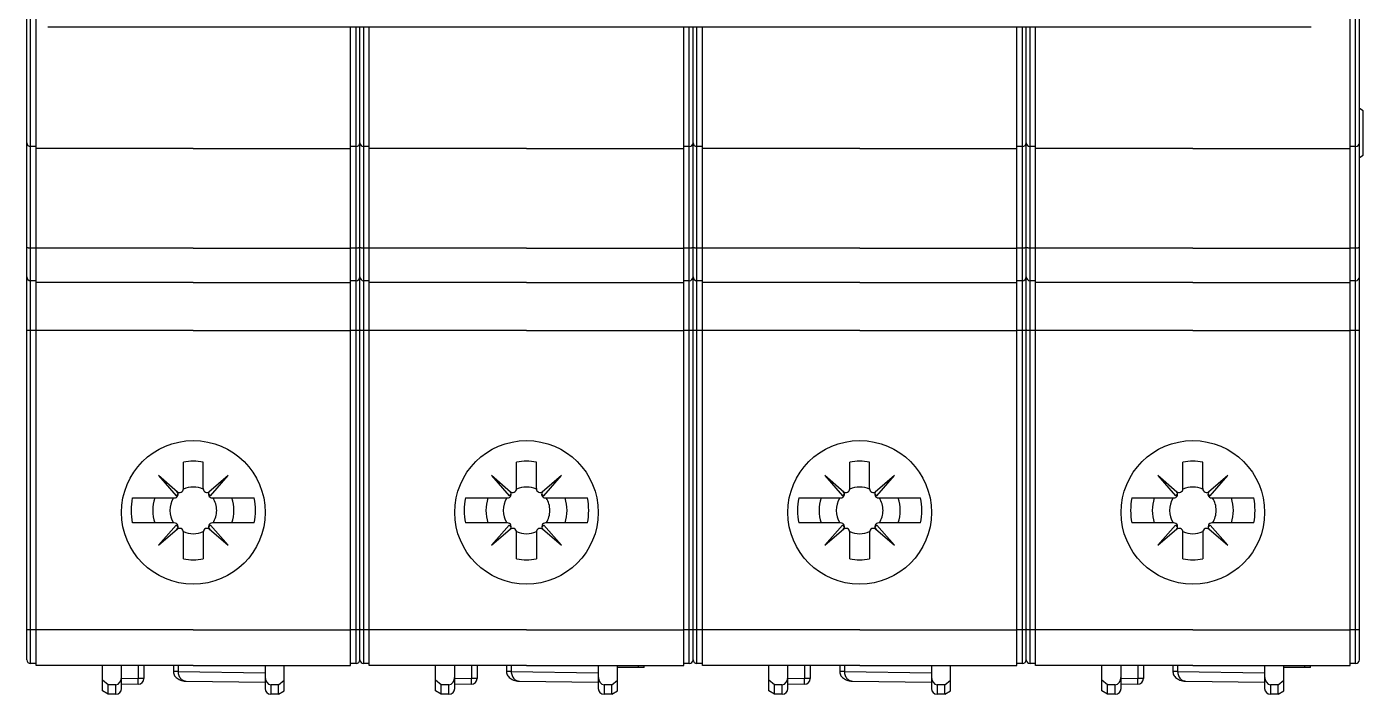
# Model space of a CAD drawing. Extents: x 117 to 202, y 48 to 187.
# Drawn here: x 117.5 to 187.3, y 99.1 to 134 of the extents above; entities that cross this region are included whole.
import ezdxf

# ---------------------------------------------------------------- set-up
doc = ezdxf.new("R2010")
doc.units = 0
doc.layers.get('0').update_dxf_attribs({"linetype": 'CONTINUOUS'})
for name, color, linetype in [('03_AXES', 7, 'CONTINUOUS'), ('09_ROUNDS', 7, 'CONTINUOUS'), ('10_CHAMFER', 7, 'CONTINUOUS')]:
    doc.layers.add(name, color=color, linetype=linetype)

msp = doc.modelspace()

# ---------------------------------------------------------------- linework, layer by layer
at = {"color": 7, "linetype": 'CONTINUOUS', "lineweight": -3}
msp.add_line((117.458, 100.929), (117.458, 185.329), dxfattribs=at)
at = {"color": 7, "linetype": 'CONTINUOUS'}
for p, q in [((117.948, 100.63), (117.948, 137.39)), ((134.858, 100.93), (134.858, 133.992)), ((135.348, 100.63), (135.348, 133.992)), ((152.258, 100.93), (152.258, 133.992)), ((152.748, 100.63), (152.748, 133.992)), ((169.658, 100.93), (169.658, 133.992)), ((170.148, 100.63), (170.148, 133.992)), ((117.948, 127.73), (117.658, 127.73)), ((126.158, 127.63), (117.948, 127.63)), ((135.348, 127.73), (135.058, 127.73)), ((143.558, 127.63), (135.348, 127.63)), ((152.748, 127.73), (152.458, 127.73)), ((160.958, 127.63), (152.748, 127.63)), ((170.148, 127.73), (169.858, 127.73)), ((178.358, 127.63), (170.148, 127.63)), ((117.948, 120.73), (117.658, 120.73)), ((126.158, 120.63), (117.948, 120.63)), ((135.348, 120.73), (135.058, 120.73)), ((143.558, 120.63), (135.348, 120.63)), ((152.748, 120.73), (152.458, 120.73)), ((160.958, 120.63), (152.748, 120.63)), ((170.148, 120.73), (169.858, 120.73)), ((178.358, 120.63), (170.148, 120.63)), ((117.948, 118.133), (117.658, 118.133)), ((126.158, 118.13), (117.948, 118.13)), ((135.348, 118.133), (135.058, 118.133)), ((143.558, 118.13), (135.348, 118.13)), ((152.748, 118.133), (152.458, 118.133)), ((160.958, 118.13), (152.748, 118.13)), ((170.148, 118.133), (169.858, 118.133)), ((178.358, 118.13), (170.148, 118.13)), ((124.337, 110.55), (125.257, 109.49)), ((125.33, 109.69), (124.337, 110.55)), ((127.979, 110.55), (126.972, 109.678)), ((127.06, 109.49), (127.979, 110.55)), ((142.73, 109.69), (141.737, 110.55)), ((141.737, 110.55), (142.657, 109.49)), ((145.379, 110.55), (144.372, 109.678)), ((144.46, 109.49), (145.379, 110.55)), ((160.13, 109.69), (159.137, 110.55)), ((159.137, 110.55), (160.057, 109.49)), ((162.779, 110.55), (161.772, 109.678)), ((161.86, 109.49), (162.779, 110.55)), ((177.53, 109.69), (176.537, 110.55)), ((176.537, 110.55), (177.457, 109.49)), ((180.179, 110.55), (179.172, 109.678)), ((179.26, 109.49), (180.179, 110.55)), ((125.257, 109.49), (125.363, 109.596)), ((126.948, 109.602), (127.06, 109.49)), ((142.657, 109.49), (142.763, 109.596)), ((144.348, 109.602), (144.46, 109.49)), ((160.057, 109.49), (160.163, 109.596)), ((161.748, 109.602), (161.86, 109.49)), ((177.457, 109.49), (177.563, 109.596)), ((179.148, 109.602), (179.26, 109.49)), ((125.257, 107.969), (124.337, 106.909)), ((124.337, 106.909), (125.33, 107.769)), ((125.363, 107.863), (125.257, 107.969)), ((127.06, 107.969), (126.955, 107.864)), ((126.988, 107.767), (127.979, 106.909)), ((127.979, 106.909), (127.06, 107.969)), ((142.657, 107.969), (141.737, 106.909)), ((141.737, 106.909), (142.73, 107.769)), ((142.763, 107.863), (142.657, 107.969)), ((144.46, 107.969), (144.355, 107.864)), ((144.388, 107.767), (145.379, 106.909)), ((145.379, 106.909), (144.46, 107.969)), ((160.057, 107.969), (159.137, 106.909)), ((159.137, 106.909), (160.13, 107.769)), ((160.163, 107.863), (160.057, 107.969)), ((161.86, 107.969), (161.755, 107.864)), ((161.788, 107.767), (162.779, 106.909)), ((162.779, 106.909), (161.86, 107.969)), ((177.457, 107.969), (176.537, 106.909)), ((176.537, 106.909), (177.53, 107.769)), ((177.563, 107.863), (177.457, 107.969)), ((179.26, 107.969), (179.155, 107.864)), ((179.188, 107.767), (180.179, 106.909)), ((180.179, 106.909), (179.26, 107.969)), ((117.948, 100.73), (117.658, 100.73)), ((126.158, 100.63), (117.948, 100.63)), ((135.348, 100.73), (135.058, 100.73)), ((143.558, 100.63), (135.348, 100.63)), ((152.748, 100.73), (152.458, 100.73)), ((160.958, 100.63), (152.748, 100.63)), ((170.148, 100.73), (169.858, 100.73)), ((178.358, 100.63), (170.148, 100.63))]:
    msp.add_line(p, q, dxfattribs=at)
at = {"color": 9, "linetype": 'CONTINUOUS'}
for p, q in [((117.658, 100.73), (117.658, 136.675)), ((135.058, 100.73), (135.058, 133.992)), ((152.458, 100.73), (152.458, 133.992)), ((169.858, 100.73), (169.858, 133.992)), ((117.948, 122.432), (117.658, 122.432)), ((126.158, 122.422), (117.948, 122.422)), ((135.348, 122.432), (135.058, 122.432)), ((143.558, 122.422), (135.348, 122.422)), ((152.748, 122.432), (152.458, 122.432)), ((160.958, 122.422), (152.748, 122.422)), ((170.148, 122.432), (169.858, 122.432)), ((178.358, 122.422), (170.148, 122.422)), ((117.948, 102.497), (117.658, 102.497)), ((126.158, 102.49), (117.948, 102.49)), ((135.348, 102.497), (135.058, 102.497)), ((143.558, 102.49), (135.348, 102.49)), ((152.748, 102.497), (152.458, 102.497)), ((160.958, 102.49), (152.748, 102.49)), ((170.148, 102.497), (169.858, 102.497)), ((178.358, 102.49), (170.148, 102.49))]:
    msp.add_line(p, q, dxfattribs=at)
at = {"color": 3, "linetype": 'CONTINUOUS'}
msp.add_line((118.558, 133.992), (184.53, 133.992), dxfattribs=at)
at = {"color": 7, "linetype": 'CONTINUOUS'}
for centre, radius, start, end in [((117.658, 127.93), 0.2, 180, 270), ((135.058, 127.93), 0.2, 180, 270), ((152.458, 127.93), 0.2, 180, 270), ((169.858, 127.93), 0.2, 180, 270), ((117.658, 120.93), 0.2, 180, 270), ((135.058, 120.93), 0.2, 180, 270), ((152.458, 120.93), 0.2, 180, 270), ((169.858, 120.93), 0.2, 180, 270), ((126.158, 108.73), 2.575, 78.46304, 101.53696), ((143.558, 108.73), 2.575, 78.46304, 101.53696), ((160.958, 108.73), 2.575, 78.46304, 101.53696), ((178.358, 108.73), 2.575, 78.46304, 101.53696), ((125.163, 109.58), 0.2, 270, 45.573), ((127.146, 109.58), 0.2, 133.08205, 270), ((142.563, 109.58), 0.2, 270, 45.573), ((144.546, 109.58), 0.2, 133.08205, 270), ((159.963, 109.58), 0.2, 270, 45.573), ((161.946, 109.58), 0.2, 133.08205, 270), ((177.363, 109.58), 0.2, 270, 45.573), ((179.346, 109.58), 0.2, 133.08205, 270), ((126.158, 108.73), 2.119, 162.13907, 197.86093), ((126.158, 108.73), 1.22, 147.80605, 212.19395), ((126.158, 108.73), 1.22, 0, 32.19395), ((143.558, 108.73), 2.119, 162.13907, 197.86093), ((143.558, 108.73), 1.22, 147.80605, 212.19395), ((143.558, 108.73), 1.22, 0, 32.19395), ((160.958, 108.73), 2.119, 162.13907, 197.86093), ((160.958, 108.73), 1.22, 147.80605, 212.19395), ((160.958, 108.73), 1.22, 0, 32.19395), ((178.358, 108.73), 2.119, 162.13907, 197.86093), ((178.358, 108.73), 1.22, 147.80605, 212.19395), ((178.358, 108.73), 1.22, 0, 32.19395), ((125.163, 107.88), 0.2, 314.427, 90), ((127.154, 107.88), 0.2, 90, 225.43869), ((142.563, 107.88), 0.2, 314.427, 90), ((144.554, 107.88), 0.2, 90, 225.43869), ((159.963, 107.88), 0.2, 314.427, 90), ((161.954, 107.88), 0.2, 90, 225.43869), ((177.363, 107.88), 0.2, 314.427, 90), ((179.354, 107.88), 0.2, 90, 225.43869), ((126.158, 108.73), 2.575, 258.46304, 281.53696), ((143.558, 108.73), 2.575, 258.46304, 281.53696), ((160.958, 108.73), 2.575, 258.46304, 281.53696), ((178.358, 108.73), 2.575, 258.46304, 281.53696), ((117.658, 100.93), 0.2, 180, 270), ((135.058, 100.93), 0.2, 180, 270), ((152.458, 100.93), 0.2, 180, 270), ((169.858, 100.93), 0.2, 180, 270)]:
    msp.add_arc(centre, radius, start, end, dxfattribs=at)
at = {"color": 9, "linetype": 'CONTINUOUS'}
for points, knots in [([(117.658, 122.432), (117.633, 122.432), (117.596, 122.433), (117.549, 122.436), (117.519, 122.438), (117.494, 122.441), (117.477, 122.444), (117.467, 122.447), (117.463, 122.449), (117.459, 122.451), (117.458, 122.452), (117.458, 122.453)], [0, 0, 0, 0, 0.376528, 0.546863, 0.696471, 0.819783, 0.912385, 0.946249, 0.971639, 0.988929, 1, 1, 1, 1]), ([(135.058, 122.432), (135.033, 122.432), (134.996, 122.433), (134.949, 122.436), (134.919, 122.438), (134.894, 122.441), (134.877, 122.444), (134.867, 122.447), (134.863, 122.449), (134.859, 122.451), (134.858, 122.452), (134.858, 122.453)], [0, 0, 0, 0, 0.376528, 0.546863, 0.696471, 0.819783, 0.912385, 0.946249, 0.971639, 0.988929, 1, 1, 1, 1]), ([(152.458, 122.432), (152.433, 122.432), (152.396, 122.433), (152.349, 122.436), (152.319, 122.438), (152.294, 122.441), (152.277, 122.444), (152.267, 122.447), (152.263, 122.449), (152.259, 122.451), (152.258, 122.452), (152.258, 122.453)], [0, 0, 0, 0, 0.376528, 0.546863, 0.696471, 0.819783, 0.912385, 0.946249, 0.971639, 0.988929, 1, 1, 1, 1]), ([(169.858, 122.432), (169.833, 122.432), (169.796, 122.433), (169.749, 122.436), (169.719, 122.438), (169.694, 122.441), (169.677, 122.444), (169.667, 122.447), (169.663, 122.449), (169.659, 122.451), (169.658, 122.452), (169.658, 122.453)], [0, 0, 0, 0, 0.376528, 0.546863, 0.696471, 0.819783, 0.912385, 0.946249, 0.971639, 0.988929, 1, 1, 1, 1]), ([(117.658, 102.497), (117.645, 102.497), (117.62, 102.497), (117.583, 102.498), (117.549, 102.499), (117.519, 102.501), (117.494, 102.503), (117.477, 102.505), (117.467, 102.507), (117.463, 102.508), (117.46, 102.509), (117.458, 102.51), (117.458, 102.511)], [0, 0, 0, 0, 0.193507, 0.379601, 0.551197, 0.701742, 0.825533, 0.917965, 0.951374, 0.975923, 0.991706, 1, 1, 1, 1]), ([(135.058, 102.497), (135.045, 102.497), (135.02, 102.497), (134.983, 102.498), (134.949, 102.499), (134.919, 102.501), (134.894, 102.503), (134.877, 102.505), (134.867, 102.507), (134.863, 102.508), (134.86, 102.509), (134.858, 102.51), (134.858, 102.511)], [0, 0, 0, 0, 0.193507, 0.379601, 0.551197, 0.701742, 0.825533, 0.917965, 0.951374, 0.975923, 0.991706, 1, 1, 1, 1]), ([(152.458, 102.497), (152.445, 102.497), (152.42, 102.497), (152.383, 102.498), (152.349, 102.499), (152.319, 102.501), (152.294, 102.503), (152.277, 102.505), (152.267, 102.507), (152.263, 102.508), (152.26, 102.509), (152.258, 102.51), (152.258, 102.511)], [0, 0, 0, 0, 0.193507, 0.379601, 0.551197, 0.701742, 0.825533, 0.917965, 0.951374, 0.975923, 0.991706, 1, 1, 1, 1]), ([(169.858, 102.497), (169.845, 102.497), (169.82, 102.497), (169.783, 102.498), (169.749, 102.499), (169.719, 102.501), (169.694, 102.503), (169.677, 102.505), (169.667, 102.507), (169.663, 102.508), (169.66, 102.509), (169.658, 102.51), (169.658, 102.511)], [0, 0, 0, 0, 0.193507, 0.379601, 0.551197, 0.701742, 0.825533, 0.917965, 0.951374, 0.975923, 0.991706, 1, 1, 1, 1])]:
    msp.add_open_spline(points, degree=3, knots=knots, dxfattribs=at)
at = {"color": 7, "linetype": 'CONTINUOUS'}
for points in [[(117.658, 118.133), (117.645, 118.133), (117.62, 118.133), (117.583, 118.133), (117.549, 118.134), (117.523, 118.135), (117.504, 118.136), (117.492, 118.136), (117.482, 118.137), (117.474, 118.137), (117.468, 118.138), (117.463, 118.139), (117.46, 118.139), (117.458, 118.14), (117.458, 118.14)], [(135.058, 118.133), (135.045, 118.133), (135.02, 118.133), (134.983, 118.133), (134.949, 118.134), (134.923, 118.135), (134.904, 118.136), (134.892, 118.136), (134.882, 118.137), (134.874, 118.137), (134.868, 118.138), (134.863, 118.139), (134.86, 118.139), (134.858, 118.14), (134.858, 118.14)], [(152.458, 118.133), (152.445, 118.133), (152.42, 118.133), (152.383, 118.133), (152.349, 118.134), (152.323, 118.135), (152.304, 118.136), (152.292, 118.136), (152.282, 118.137), (152.274, 118.137), (152.268, 118.138), (152.263, 118.139), (152.26, 118.139), (152.258, 118.14), (152.258, 118.14)], [(169.858, 118.133), (169.845, 118.133), (169.82, 118.133), (169.783, 118.133), (169.749, 118.134), (169.723, 118.135), (169.704, 118.136), (169.692, 118.136), (169.682, 118.137), (169.674, 118.137), (169.668, 118.138), (169.663, 118.139), (169.66, 118.139), (169.658, 118.14), (169.658, 118.14)]]:
    msp.add_open_spline(points, degree=3, knots=[0, 0, 0, 0, 0.194709, 0.381917, 0.554458, 0.705701, 0.771488, 0.829862, 0.880266, 0.922222, 0.955349, 0.979356, 0.994105, 1, 1, 1, 1], dxfattribs=at)
at = {"layer": '03_AXES', "color": 7, "linetype": 'CONTINUOUS'}
for p, q in [((187.058, 100.93), (187.058, 185.33)), ((186.568, 100.63), (186.568, 137.39)), ((134.368, 100.63), (134.368, 133.992)), ((134.858, 100.93), (134.858, 133.992)), ((151.768, 100.63), (151.768, 133.992)), ((152.258, 100.93), (152.258, 133.992)), ((169.168, 100.63), (169.168, 133.992)), ((169.658, 100.93), (169.658, 133.992)), ((126.158, 127.63), (134.368, 127.63)), ((134.658, 127.73), (134.368, 127.73)), ((143.558, 127.63), (151.768, 127.63)), ((152.058, 127.73), (151.768, 127.73)), ((160.958, 127.63), (169.168, 127.63)), ((169.458, 127.73), (169.168, 127.73)), ((178.358, 127.63), (186.568, 127.63)), ((186.858, 127.73), (186.568, 127.73)), ((126.158, 120.63), (134.368, 120.63)), ((134.658, 120.73), (134.368, 120.73)), ((143.558, 120.63), (151.768, 120.63)), ((152.058, 120.73), (151.768, 120.73)), ((160.958, 120.63), (169.168, 120.63)), ((169.458, 120.73), (169.168, 120.73)), ((178.358, 120.63), (186.568, 120.63)), ((186.858, 120.73), (186.568, 120.73)), ((126.158, 118.13), (134.368, 118.13)), ((134.658, 118.133), (134.368, 118.133)), ((143.558, 118.13), (151.768, 118.13)), ((152.058, 118.133), (151.768, 118.133)), ((160.958, 118.13), (169.168, 118.13)), ((169.458, 118.133), (169.168, 118.133)), ((178.358, 118.13), (186.568, 118.13)), ((186.858, 118.133), (186.568, 118.133)), ((125.643, 109.865), (125.643, 111.253)), ((126.673, 109.872), (126.673, 111.253)), ((143.043, 109.865), (143.043, 111.253)), ((144.073, 109.872), (144.073, 111.253)), ((160.443, 109.865), (160.443, 111.253)), ((161.473, 109.872), (161.473, 111.253)), ((177.843, 109.865), (177.843, 111.253)), ((178.873, 109.872), (178.873, 111.253)), ((122.973, 109.38), (125.163, 109.38)), ((127.146, 109.38), (129.343, 109.38)), ((140.373, 109.38), (142.563, 109.38)), ((144.546, 109.38), (146.743, 109.38)), ((157.773, 109.38), (159.963, 109.38)), ((161.946, 109.38), (164.143, 109.38)), ((175.173, 109.38), (177.363, 109.38)), ((179.346, 109.38), (181.543, 109.38)), ((125.163, 108.08), (122.973, 108.08)), ((125.643, 106.207), (125.643, 107.594)), ((126.673, 107.595), (126.673, 106.207)), ((129.343, 108.08), (127.154, 108.08)), ((142.563, 108.08), (140.373, 108.08)), ((143.043, 106.207), (143.043, 107.594)), ((144.073, 107.595), (144.073, 106.207)), ((146.743, 108.08), (144.554, 108.08)), ((159.963, 108.08), (157.773, 108.08)), ((160.443, 106.207), (160.443, 107.594)), ((161.473, 107.595), (161.473, 106.207)), ((164.143, 108.08), (161.954, 108.08)), ((177.363, 108.08), (175.173, 108.08)), ((177.843, 106.207), (177.843, 107.594)), ((178.873, 107.595), (178.873, 106.207)), ((181.543, 108.08), (179.354, 108.08)), ((125.115, 100.63), (125.115, 100.322)), ((126.158, 100.63), (134.368, 100.63)), ((129.908, 100.63), (129.908, 99.43)), ((130.908, 99.303), (130.908, 100.63)), ((134.658, 100.73), (134.368, 100.73)), ((142.515, 100.63), (142.515, 100.322)), ((143.558, 100.63), (151.768, 100.63)), ((147.308, 100.63), (147.308, 99.43)), ((148.308, 99.303), (148.308, 100.63)), ((152.058, 100.73), (151.768, 100.73)), ((159.915, 100.63), (159.915, 100.322)), ((160.958, 100.63), (169.168, 100.63)), ((164.708, 100.63), (164.708, 99.43)), ((165.708, 99.303), (165.708, 100.63)), ((169.458, 100.73), (169.168, 100.73)), ((177.315, 100.63), (177.315, 100.322)), ((178.358, 100.63), (186.568, 100.63)), ((182.108, 100.63), (182.108, 99.43)), ((183.108, 99.303), (183.108, 100.63)), ((186.858, 100.73), (186.568, 100.73)), ((125.115, 100.322), (125.116, 100.303)), ((125.116, 100.303), (125.122, 100.252)), ((125.122, 100.252), (125.134, 100.2)), ((125.134, 100.2), (125.154, 100.15)), ((125.154, 100.15), (125.181, 100.1)), ((125.181, 100.1), (125.216, 100.052)), ((125.216, 100.052), (125.258, 100.007)), ((125.258, 100.007), (125.306, 99.967)), ((125.306, 99.967), (125.36, 99.93)), ((125.36, 99.93), (125.418, 99.899)), ((125.418, 99.899), (125.48, 99.872)), ((125.48, 99.872), (125.546, 99.851)), ((125.546, 99.851), (125.616, 99.834)), ((125.616, 99.834), (125.688, 99.822)), ((125.688, 99.822), (125.764, 99.816)), ((125.764, 99.816), (125.788, 99.816)), ((125.788, 99.816), (129.908, 99.754)), ((130.608, 99.63), (130.908, 99.874)), ((142.515, 100.322), (142.516, 100.303)), ((142.516, 100.303), (142.522, 100.252)), ((142.522, 100.252), (142.534, 100.2)), ((142.534, 100.2), (142.554, 100.15)), ((142.554, 100.15), (142.581, 100.1)), ((142.581, 100.1), (142.616, 100.052)), ((142.616, 100.052), (142.658, 100.007)), ((142.658, 100.007), (142.706, 99.967)), ((142.706, 99.967), (142.76, 99.93)), ((142.76, 99.93), (142.818, 99.899)), ((142.818, 99.899), (142.88, 99.872)), ((142.88, 99.872), (142.946, 99.851)), ((142.946, 99.851), (143.016, 99.834)), ((143.016, 99.834), (143.088, 99.822)), ((143.088, 99.822), (143.164, 99.816)), ((143.164, 99.816), (143.188, 99.816)), ((143.188, 99.816), (147.308, 99.754)), ((148.008, 99.63), (148.308, 99.874)), ((159.915, 100.322), (159.916, 100.303)), ((159.916, 100.303), (159.922, 100.252)), ((159.922, 100.252), (159.934, 100.2)), ((159.934, 100.2), (159.954, 100.15)), ((159.954, 100.15), (159.981, 100.1)), ((159.981, 100.1), (160.016, 100.052)), ((160.016, 100.052), (160.058, 100.007)), ((160.058, 100.007), (160.106, 99.967)), ((160.106, 99.967), (160.16, 99.93)), ((160.16, 99.93), (160.218, 99.899)), ((160.218, 99.899), (160.28, 99.872)), ((160.28, 99.872), (160.346, 99.851)), ((160.346, 99.851), (160.416, 99.834)), ((160.416, 99.834), (160.488, 99.822)), ((160.488, 99.822), (160.564, 99.816)), ((160.564, 99.816), (160.588, 99.816)), ((160.588, 99.816), (164.708, 99.754)), ((165.408, 99.63), (165.708, 99.874)), ((177.315, 100.322), (177.316, 100.303)), ((177.316, 100.303), (177.322, 100.252)), ((177.322, 100.252), (177.334, 100.2)), ((177.334, 100.2), (177.354, 100.15)), ((177.354, 100.15), (177.381, 100.1)), ((177.381, 100.1), (177.416, 100.052)), ((177.416, 100.052), (177.458, 100.007)), ((177.458, 100.007), (177.506, 99.967)), ((177.506, 99.967), (177.56, 99.93)), ((177.56, 99.93), (177.618, 99.899)), ((177.618, 99.899), (177.68, 99.872)), ((177.68, 99.872), (177.746, 99.851)), ((177.746, 99.851), (177.816, 99.834)), ((177.816, 99.834), (177.888, 99.822)), ((177.888, 99.822), (177.964, 99.816)), ((177.964, 99.816), (177.988, 99.816)), ((177.988, 99.816), (182.108, 99.754)), ((182.808, 99.63), (183.108, 99.874)), ((130.608, 99.63), (130.208, 99.63)), ((130.608, 99.13), (130.208, 99.13)), ((130.608, 99.13), (130.608, 99.63)), ((130.608, 99.13), (130.908, 99.303)), ((148.008, 99.63), (147.608, 99.63)), ((148.008, 99.13), (147.608, 99.13)), ((148.008, 99.13), (148.008, 99.63)), ((148.008, 99.13), (148.308, 99.303)), ((165.408, 99.63), (165.008, 99.63)), ((165.408, 99.13), (165.008, 99.13)), ((165.408, 99.13), (165.408, 99.63)), ((165.408, 99.13), (165.708, 99.303)), ((182.808, 99.63), (182.408, 99.63)), ((182.808, 99.13), (182.408, 99.13)), ((182.808, 99.13), (182.808, 99.63)), ((182.808, 99.13), (183.108, 99.303))]:
    msp.add_line(p, q, dxfattribs=at)
at = {"layer": '03_AXES', "color": 9, "linetype": 'CONTINUOUS'}
for p, q in [((186.858, 100.73), (186.858, 136.675)), ((134.658, 100.73), (134.658, 133.992)), ((152.058, 100.73), (152.058, 133.992)), ((169.458, 100.73), (169.458, 133.992)), ((126.158, 122.422), (134.368, 122.422)), ((134.658, 122.432), (134.368, 122.432)), ((143.558, 122.422), (151.768, 122.422)), ((152.058, 122.432), (151.768, 122.432)), ((160.958, 122.422), (169.168, 122.422)), ((169.458, 122.432), (169.168, 122.432)), ((178.358, 122.422), (186.568, 122.422)), ((186.858, 122.432), (186.568, 122.432)), ((126.158, 102.49), (134.368, 102.49)), ((134.658, 102.497), (134.368, 102.497)), ((143.558, 102.49), (151.768, 102.49)), ((152.058, 102.497), (151.768, 102.497)), ((160.958, 102.49), (169.168, 102.49)), ((169.458, 102.497), (169.168, 102.497)), ((178.358, 102.49), (186.568, 102.49)), ((186.858, 102.497), (186.568, 102.497)), ((125.363, 100.63), (125.363, 100.322)), ((142.763, 100.63), (142.763, 100.322)), ((160.163, 100.63), (160.163, 100.322)), ((177.563, 100.63), (177.563, 100.322)), ((125.363, 100.322), (125.115, 100.322)), ((125.363, 100.322), (129.908, 100.254)), ((142.763, 100.322), (142.515, 100.322)), ((142.763, 100.322), (147.308, 100.254)), ((160.163, 100.322), (159.915, 100.322)), ((160.163, 100.322), (164.708, 100.254)), ((177.563, 100.322), (177.315, 100.322)), ((177.563, 100.322), (182.108, 100.254)), ((130.208, 99.63), (130.208, 99.13)), ((147.608, 99.63), (147.608, 99.13)), ((165.008, 99.63), (165.008, 99.13)), ((182.408, 99.63), (182.408, 99.13))]:
    msp.add_line(p, q, dxfattribs=at)
at = {"layer": '03_AXES', "color": 7, "linetype": 'CONTINUOUS'}
for centre in [(126.158, 108.63), (143.558, 108.63), (160.958, 108.63), (178.358, 108.63)]:
    msp.add_circle(centre, 3.75, dxfattribs=at)
for centre, radius, start, end in [((134.658, 127.93), 0.2, 270, 0), ((152.058, 127.93), 0.2, 270, 0), ((169.458, 127.93), 0.2, 270, 0), ((186.858, 127.93), 0.2, 270, 0), ((134.658, 120.93), 0.2, 270, 0), ((152.058, 120.93), 0.2, 270, 0), ((169.458, 120.93), 0.2, 270, 0), ((186.858, 120.93), 0.2, 270, 0), ((125.443, 109.865), 0.2, 225.573, 0), ((126.158, 108.73), 1.22, 65.03079, 114.96921), ((126.873, 109.872), 0.2, 180, 313.08205), ((142.843, 109.865), 0.2, 225.573, 0), ((143.558, 108.73), 1.22, 65.03079, 114.96921), ((144.273, 109.872), 0.2, 180, 313.08205), ((160.243, 109.865), 0.2, 225.573, 0), ((160.958, 108.73), 1.22, 65.03079, 114.96921), ((161.673, 109.872), 0.2, 180, 313.08205), ((177.643, 109.865), 0.2, 225.573, 0), ((178.358, 108.73), 1.22, 65.03079, 114.96921), ((179.073, 109.872), 0.2, 180, 313.08205), ((126.158, 108.73), 3.251, 168.46772, 191.53228), ((126.158, 108.73), 2.119, 342.13907, 17.86093), ((126.158, 108.73), 3.25, 348.46304, 11.53696), ((143.558, 108.73), 3.251, 168.46772, 191.53228), ((143.558, 108.73), 2.119, 342.13907, 17.86093), ((143.558, 108.73), 3.25, 348.46304, 11.53696), ((160.958, 108.73), 3.251, 168.46772, 191.53228), ((160.958, 108.73), 2.119, 342.13907, 17.86093), ((160.958, 108.73), 3.25, 348.46304, 11.53696), ((178.358, 108.73), 3.251, 168.46772, 191.53228), ((178.358, 108.73), 2.119, 342.13907, 17.86093), ((178.358, 108.73), 3.25, 348.46304, 11.53696), ((126.158, 108.73), 1.22, 327.80605, 0), ((143.558, 108.73), 1.22, 327.80605, 0), ((160.958, 108.73), 1.22, 327.80605, 0), ((178.358, 108.73), 1.22, 327.80605, 0), ((125.443, 107.594), 0.2, 0, 134.427), ((126.158, 108.73), 1.22, 245.03079, 294.96921), ((126.873, 107.595), 0.2, 45.43869, 180), ((142.843, 107.594), 0.2, 0, 134.427), ((143.558, 108.73), 1.22, 245.03079, 294.96921), ((144.273, 107.595), 0.2, 45.43869, 180), ((160.243, 107.594), 0.2, 0, 134.427), ((160.958, 108.73), 1.22, 245.03079, 294.96921), ((161.673, 107.595), 0.2, 45.43869, 180), ((177.643, 107.594), 0.2, 0, 134.427), ((178.358, 108.73), 1.22, 245.03079, 294.96921), ((179.073, 107.595), 0.2, 45.43869, 180), ((134.658, 100.93), 0.2, 270, 0), ((152.058, 100.93), 0.2, 270, 0), ((169.458, 100.93), 0.2, 270, 0), ((186.858, 100.93), 0.2, 270, 0), ((130.208, 99.43), 0.3, 180, 270), ((147.608, 99.43), 0.3, 180, 270), ((165.008, 99.43), 0.3, 180, 270), ((182.408, 99.43), 0.3, 180, 270)]:
    msp.add_arc(centre, radius, start, end, dxfattribs=at)
for centre in [(130.208, 100.054), (147.608, 100.054), (165.008, 100.054), (182.408, 100.054)]:
    msp.add_ellipse(centre, major_axis=(0, -0.424), ratio=0.707107, start_param=-1.570796, end_param=0, dxfattribs=at)
at = {"layer": '03_AXES', "color": 9, "linetype": 'CONTINUOUS'}
for points, knots in [([(134.858, 122.453), (134.858, 122.452), (134.857, 122.451), (134.854, 122.449), (134.849, 122.447), (134.839, 122.444), (134.823, 122.441), (134.798, 122.438), (134.768, 122.436), (134.721, 122.433), (134.684, 122.432), (134.658, 122.432)], [0, 0, 0, 0, 0.011071, 0.028361, 0.053751, 0.087615, 0.180217, 0.303529, 0.453137, 0.623472, 1, 1, 1, 1]), ([(152.258, 122.453), (152.258, 122.452), (152.257, 122.451), (152.254, 122.449), (152.249, 122.447), (152.239, 122.444), (152.223, 122.441), (152.198, 122.438), (152.168, 122.436), (152.121, 122.433), (152.084, 122.432), (152.058, 122.432)], [0, 0, 0, 0, 0.011071, 0.028361, 0.053751, 0.087615, 0.180217, 0.303529, 0.453137, 0.623472, 1, 1, 1, 1]), ([(169.658, 122.453), (169.658, 122.452), (169.657, 122.451), (169.654, 122.449), (169.649, 122.447), (169.639, 122.444), (169.623, 122.441), (169.598, 122.438), (169.568, 122.436), (169.521, 122.433), (169.484, 122.432), (169.458, 122.432)], [0, 0, 0, 0, 0.011071, 0.028361, 0.053751, 0.087615, 0.180217, 0.303529, 0.453137, 0.623472, 1, 1, 1, 1]), ([(187.058, 122.453), (187.058, 122.452), (187.057, 122.451), (187.054, 122.449), (187.049, 122.447), (187.039, 122.444), (187.023, 122.441), (186.998, 122.438), (186.968, 122.436), (186.921, 122.433), (186.884, 122.432), (186.858, 122.432)], [0, 0, 0, 0, 0.011071, 0.028361, 0.053751, 0.087615, 0.180217, 0.303529, 0.453137, 0.623472, 1, 1, 1, 1]), ([(134.858, 102.511), (134.858, 102.51), (134.857, 102.509), (134.854, 102.508), (134.849, 102.507), (134.839, 102.505), (134.822, 102.503), (134.798, 102.501), (134.768, 102.499), (134.734, 102.498), (134.697, 102.497), (134.671, 102.497), (134.658, 102.497)], [0, 0, 0, 0, 0.008294, 0.024077, 0.048626, 0.082035, 0.174467, 0.298258, 0.448803, 0.620399, 0.806493, 1, 1, 1, 1]), ([(152.258, 102.511), (152.258, 102.51), (152.257, 102.509), (152.254, 102.508), (152.249, 102.507), (152.239, 102.505), (152.222, 102.503), (152.198, 102.501), (152.168, 102.499), (152.134, 102.498), (152.097, 102.497), (152.071, 102.497), (152.058, 102.497)], [0, 0, 0, 0, 0.008294, 0.024077, 0.048626, 0.082035, 0.174467, 0.298258, 0.448803, 0.620399, 0.806493, 1, 1, 1, 1]), ([(169.658, 102.511), (169.658, 102.51), (169.657, 102.509), (169.654, 102.508), (169.649, 102.507), (169.639, 102.505), (169.622, 102.503), (169.598, 102.501), (169.568, 102.499), (169.534, 102.498), (169.497, 102.497), (169.471, 102.497), (169.458, 102.497)], [0, 0, 0, 0, 0.008294, 0.024077, 0.048626, 0.082035, 0.174467, 0.298258, 0.448803, 0.620399, 0.806493, 1, 1, 1, 1]), ([(187.058, 102.511), (187.058, 102.51), (187.057, 102.509), (187.054, 102.508), (187.049, 102.507), (187.039, 102.505), (187.022, 102.503), (186.998, 102.501), (186.968, 102.499), (186.934, 102.498), (186.897, 102.497), (186.871, 102.497), (186.858, 102.497)], [0, 0, 0, 0, 0.008294, 0.024077, 0.048626, 0.082035, 0.174467, 0.298258, 0.448803, 0.620399, 0.806493, 1, 1, 1, 1]), ([(125.363, 100.322), (125.363, 100.285), (125.369, 100.211), (125.399, 100.107), (125.445, 100.017), (125.503, 99.944), (125.568, 99.887), (125.639, 99.847), (125.713, 99.822), (125.763, 99.816), (125.788, 99.816)], [0, 0, 0, 0, 0.154622, 0.302409, 0.439693, 0.566093, 0.683071, 0.7928, 0.897644, 1, 1, 1, 1]), ([(142.763, 100.322), (142.763, 100.285), (142.769, 100.211), (142.799, 100.107), (142.845, 100.017), (142.903, 99.944), (142.968, 99.887), (143.039, 99.847), (143.113, 99.822), (143.163, 99.816), (143.188, 99.816)], [0, 0, 0, 0, 0.154622, 0.302409, 0.439693, 0.566093, 0.683071, 0.7928, 0.897644, 1, 1, 1, 1]), ([(160.163, 100.322), (160.163, 100.285), (160.169, 100.211), (160.199, 100.107), (160.245, 100.017), (160.303, 99.944), (160.368, 99.887), (160.439, 99.847), (160.513, 99.822), (160.563, 99.816), (160.588, 99.816)], [0, 0, 0, 0, 0.154622, 0.302409, 0.439693, 0.566093, 0.683071, 0.7928, 0.897644, 1, 1, 1, 1]), ([(177.563, 100.322), (177.563, 100.285), (177.569, 100.211), (177.599, 100.107), (177.645, 100.017), (177.703, 99.944), (177.768, 99.887), (177.839, 99.847), (177.913, 99.822), (177.963, 99.816), (177.988, 99.816)], [0, 0, 0, 0, 0.154622, 0.302409, 0.439693, 0.566093, 0.683071, 0.7928, 0.897644, 1, 1, 1, 1])]:
    msp.add_open_spline(points, degree=3, knots=knots, dxfattribs=at)
at = {"layer": '03_AXES', "color": 7, "linetype": 'CONTINUOUS'}
for points in [[(134.858, 118.14), (134.858, 118.14), (134.856, 118.139), (134.854, 118.139), (134.849, 118.138), (134.842, 118.137), (134.834, 118.137), (134.824, 118.136), (134.812, 118.136), (134.794, 118.135), (134.768, 118.134), (134.734, 118.133), (134.697, 118.133), (134.671, 118.133), (134.658, 118.133)], [(152.258, 118.14), (152.258, 118.14), (152.256, 118.139), (152.254, 118.139), (152.249, 118.138), (152.242, 118.137), (152.234, 118.137), (152.224, 118.136), (152.212, 118.136), (152.194, 118.135), (152.168, 118.134), (152.134, 118.133), (152.097, 118.133), (152.071, 118.133), (152.058, 118.133)], [(169.658, 118.14), (169.658, 118.14), (169.656, 118.139), (169.654, 118.139), (169.649, 118.138), (169.642, 118.137), (169.634, 118.137), (169.624, 118.136), (169.612, 118.136), (169.594, 118.135), (169.568, 118.134), (169.534, 118.133), (169.497, 118.133), (169.471, 118.133), (169.458, 118.133)], [(187.058, 118.14), (187.058, 118.14), (187.056, 118.139), (187.054, 118.139), (187.049, 118.138), (187.042, 118.137), (187.034, 118.137), (187.024, 118.136), (187.012, 118.136), (186.994, 118.135), (186.968, 118.134), (186.934, 118.133), (186.897, 118.133), (186.871, 118.133), (186.858, 118.133)]]:
    msp.add_open_spline(points, degree=3, knots=[0, 0, 0, 0, 0.005895, 0.020644, 0.044651, 0.077778, 0.119734, 0.170138, 0.228512, 0.294299, 0.445542, 0.618083, 0.805291, 1, 1, 1, 1], dxfattribs=at)
at = {"layer": '09_ROUNDS', "color": 7, "linetype": 'CONTINUOUS'}
for p, q in [((122.408, 99.43), (122.408, 100.63)), ((123.578, 100.63), (123.578, 99.949)), ((139.808, 99.43), (139.808, 100.63)), ((140.978, 100.63), (140.978, 99.949)), ((149.708, 100.53), (148.308, 100.53)), ((149.708, 100.53), (149.708, 100.63)), ((157.208, 99.43), (157.208, 100.63)), ((158.378, 100.63), (158.378, 99.949)), ((174.608, 99.43), (174.608, 100.63)), ((175.778, 100.63), (175.778, 99.949)), ((184.508, 100.53), (183.108, 100.53)), ((184.508, 100.53), (184.508, 100.63)), ((122.108, 99.63), (121.708, 99.63)), ((122.108, 99.13), (121.708, 99.13)), ((123.281, 99.649), (122.408, 99.641)), ((139.508, 99.63), (139.108, 99.63)), ((139.508, 99.13), (139.108, 99.13)), ((140.681, 99.649), (139.808, 99.641)), ((156.908, 99.63), (156.508, 99.63)), ((156.908, 99.13), (156.508, 99.13)), ((158.081, 99.649), (157.208, 99.641)), ((174.308, 99.63), (173.908, 99.63)), ((174.308, 99.13), (173.908, 99.13)), ((175.481, 99.649), (174.608, 99.641))]:
    msp.add_line(p, q, dxfattribs=at)
at = {"layer": '09_ROUNDS', "color": 9, "linetype": 'CONTINUOUS'}
for p, q in [((123.278, 100.63), (123.278, 99.949)), ((140.678, 100.63), (140.678, 99.949)), ((149.408, 100.53), (149.408, 100.63)), ((158.078, 100.63), (158.078, 99.949)), ((175.478, 100.63), (175.478, 99.949)), ((184.208, 100.53), (184.208, 100.63)), ((123.278, 99.949), (122.408, 99.941)), ((123.281, 99.649), (123.278, 99.949)), ((123.578, 99.949), (123.278, 99.949)), ((140.678, 99.949), (139.808, 99.941)), ((140.681, 99.649), (140.678, 99.949)), ((140.978, 99.949), (140.678, 99.949)), ((158.078, 99.949), (157.208, 99.941)), ((158.378, 99.949), (158.078, 99.949)), ((158.081, 99.649), (158.078, 99.949)), ((175.478, 99.949), (174.608, 99.941)), ((175.481, 99.649), (175.478, 99.949)), ((175.778, 99.949), (175.478, 99.949)), ((122.108, 99.13), (122.108, 99.63)), ((139.508, 99.13), (139.508, 99.63)), ((156.908, 99.13), (156.908, 99.63)), ((174.308, 99.13), (174.308, 99.63))]:
    msp.add_line(p, q, dxfattribs=at)
at = {"layer": '09_ROUNDS', "color": 7, "linetype": 'CONTINUOUS'}
for centre, start, end in [((123.278, 99.949), 270.57742, 359.99993), ((140.678, 99.949), 270.57742, 359.99993), ((158.078, 99.949), 270.57742, 359.99993), ((175.478, 99.949), 270.57742, 359.99993), ((122.108, 99.43), 270, 0), ((139.508, 99.43), 270, 0), ((156.908, 99.43), 270, 0), ((174.308, 99.43), 270, 0)]:
    msp.add_arc(centre, 0.3, start, end, dxfattribs=at)
for centre in [(122.108, 100.054), (139.508, 100.054), (156.908, 100.054), (174.308, 100.054)]:
    msp.add_ellipse(centre, major_axis=(0, 0.424), ratio=0.707107, start_param=3.141593, end_param=4.712389, dxfattribs=at)
at = {"layer": '10_CHAMFER', "color": 7, "linetype": 'CONTINUOUS'}
for p, q in [((187.258, 129.602), (187.058, 129.718)), ((187.258, 127.277), (187.258, 129.602)), ((187.058, 127.16), (187.258, 127.277)), ((121.408, 99.303), (121.408, 100.63)), ((138.808, 99.303), (138.808, 100.63)), ((156.208, 99.303), (156.208, 100.63)), ((173.608, 99.303), (173.608, 100.63)), ((121.708, 99.63), (121.408, 99.874)), ((139.108, 99.63), (138.808, 99.874)), ((156.508, 99.63), (156.208, 99.874)), ((173.908, 99.63), (173.608, 99.874)), ((121.708, 99.13), (121.408, 99.303)), ((121.708, 99.13), (121.708, 99.63)), ((139.108, 99.13), (138.808, 99.303)), ((139.108, 99.13), (139.108, 99.63)), ((156.508, 99.13), (156.208, 99.303)), ((156.508, 99.13), (156.508, 99.63)), ((173.908, 99.13), (173.608, 99.303)), ((173.908, 99.13), (173.908, 99.63))]:
    msp.add_line(p, q, dxfattribs=at)

doc.saveas('drawing.dxf')
